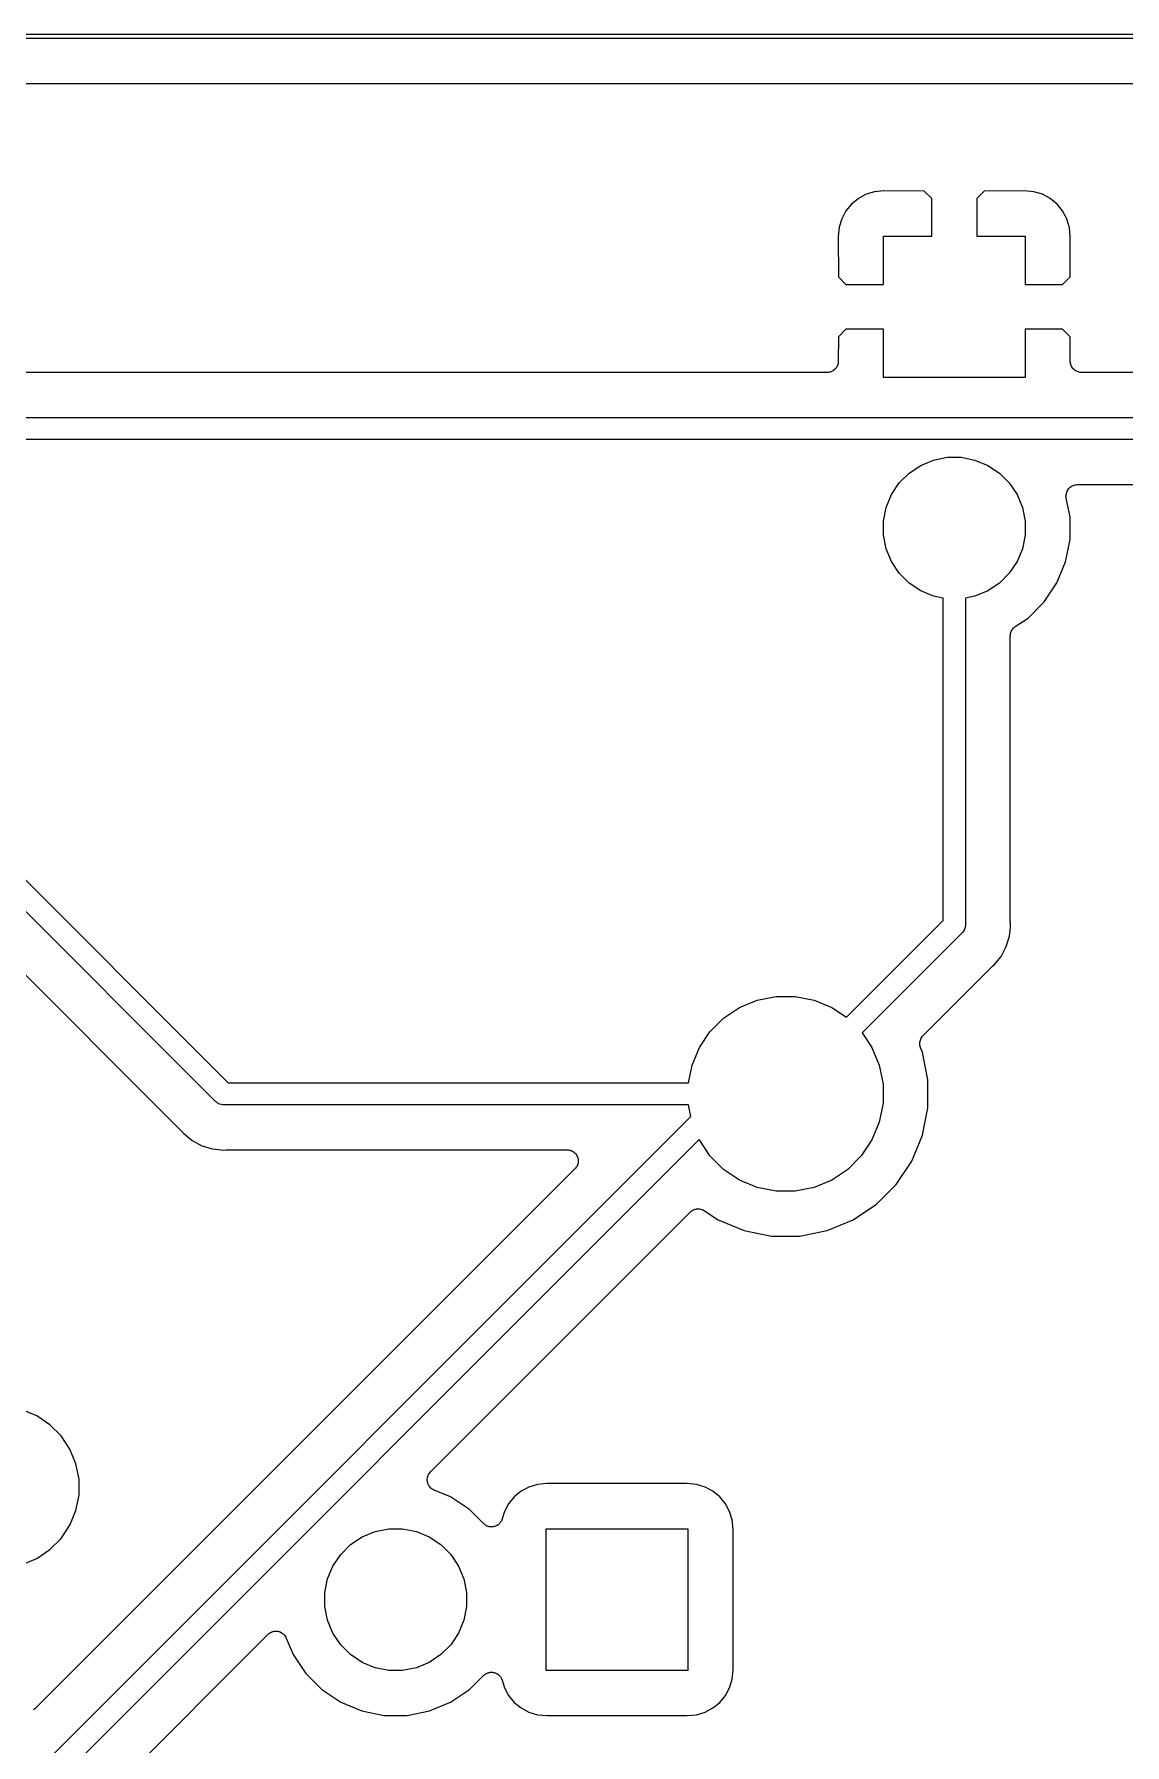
# Model space of a CAD drawing. Extents: x 20 to 116, y -135 to -20.
# Drawn here: x 54.07 to 66.39, y -39.3 to -19.98 of the extents above; entities that cross this region are included whole.
import ezdxf

# ---------------------------------------------------------------- set-up
doc = ezdxf.new("R2010")
doc.units = 0
doc.layers.add('BLACK', color=7, linetype='CONTINUOUS')

msp = doc.modelspace()

# ---------------------------------------------------------------- linework, layer by layer
at = {"layer": 'BLACK', "linetype": 'Continuous'}
for p, q in [((20.0012, -19.975), (115.999, -19.975)), ((115.975, -20.025), (20.025, -20.025)), ((38.6942, -20.533), (79.8744, -20.533)), ((63.3814, -21.8306), (63.3041, -21.8941)), ((63.4697, -21.7834), (63.3814, -21.8306)), ((63.5654, -21.7544), (63.4697, -21.7834)), ((63.6709, -21.744), (63.5654, -21.7544)), ((64.1263, -21.7467), (63.6709, -21.744)), ((64.211, -21.8314), (64.1263, -21.7467)), ((64.211, -22.255), (64.211, -21.8314)), ((64.8037, -21.7467), (64.719, -21.8314)), ((64.719, -21.8314), (64.719, -22.255)), ((65.2591, -21.744), (64.8037, -21.7467)), ((65.3646, -21.7543), (65.2591, -21.744)), ((65.4603, -21.7834), (65.3646, -21.7543)), ((65.5486, -21.8306), (65.4603, -21.7834)), ((65.6259, -21.8941), (65.5486, -21.8306)), ((63.2406, -21.9714), (63.1934, -22.0597)), ((63.3041, -21.8941), (63.2406, -21.9714)), ((65.6894, -21.9714), (65.6259, -21.8941)), ((65.7366, -22.0597), (65.6894, -21.9714)), ((63.1643, -22.1554), (63.154, -22.2609)), ((63.1934, -22.0597), (63.1643, -22.1554)), ((65.7607, -22.1391), (65.7366, -22.0597)), ((65.7607, -22.1392), (65.7607, -22.1391)), ((65.7656, -22.1554), (65.7607, -22.1392)), ((65.776, -22.2609), (65.7656, -22.1554)), ((63.154, -22.2609), (63.1567, -22.7163)), ((63.665, -22.801), (63.665, -22.255)), ((63.665, -22.255), (64.211, -22.255)), ((64.719, -22.255), (65.265, -22.255)), ((65.265, -22.255), (65.265, -22.801)), ((65.7733, -22.7163), (65.776, -22.2609)), ((63.1567, -22.7163), (63.2414, -22.801)), ((63.2414, -22.801), (63.665, -22.801)), ((65.265, -22.801), (65.6886, -22.801)), ((65.6886, -22.801), (65.7733, -22.7163)), ((63.2414, -23.309), (63.1567, -23.3937)), ((63.665, -23.309), (63.2414, -23.309)), ((63.665, -23.855), (63.665, -23.309)), ((65.6886, -23.309), (65.265, -23.309)), ((65.265, -23.309), (65.265, -23.855)), ((65.7733, -23.3937), (65.6886, -23.309)), ((63.1567, -23.3937), (63.155, -23.6708)), ((65.775, -23.6708), (65.7733, -23.3937)), ((63.1073, -23.7685), (63.0983, -23.7758)), ((63.1163, -23.7613), (63.1073, -23.7685)), ((63.1169, -23.7606), (63.1163, -23.7613)), ((63.1175, -23.7601), (63.1169, -23.7606)), ((63.1249, -23.7512), (63.1175, -23.7601)), ((63.1324, -23.7424), (63.1249, -23.7512)), ((63.1328, -23.7417), (63.1324, -23.7424)), ((63.1333, -23.741), (63.1328, -23.7417)), ((63.1388, -23.7308), (63.1333, -23.741)), ((63.1445, -23.7207), (63.1388, -23.7308)), ((63.1447, -23.7199), (63.1445, -23.7207)), ((63.1451, -23.7192), (63.1447, -23.7199)), ((63.1485, -23.7082), (63.1451, -23.7192)), ((63.1521, -23.6971), (63.1485, -23.7082)), ((63.1522, -23.6963), (63.1521, -23.6971)), ((63.1524, -23.6955), (63.1522, -23.6963)), ((63.1536, -23.684), (63.1524, -23.6955)), ((63.155, -23.6725), (63.1536, -23.684)), ((63.155, -23.6708), (63.155, -23.6709)), ((63.155, -23.6709), (63.155, -23.6709)), ((63.155, -23.6709), (63.155, -23.6709)), ((63.155, -23.6709), (63.155, -23.6725)), ((65.7762, -23.6823), (65.775, -23.6708)), ((65.7772, -23.6938), (65.7762, -23.6823)), ((65.7775, -23.6946), (65.7772, -23.6938)), ((65.7775, -23.6954), (65.7775, -23.6946)), ((65.781, -23.7065), (65.7775, -23.6954)), ((65.7842, -23.7176), (65.781, -23.7065)), ((65.7846, -23.7183), (65.7842, -23.7176)), ((65.7848, -23.7191), (65.7846, -23.7183)), ((65.7903, -23.7293), (65.7848, -23.7191)), ((65.7957, -23.7395), (65.7903, -23.7293)), ((65.7962, -23.7402), (65.7957, -23.7395)), ((65.7966, -23.7409), (65.7962, -23.7402)), ((65.804, -23.7498), (65.7966, -23.7409)), ((65.8112, -23.7589), (65.804, -23.7498)), ((65.8119, -23.7594), (65.8112, -23.7589)), ((65.8124, -23.76), (65.8119, -23.7594)), ((65.8214, -23.7674), (65.8124, -23.76)), ((65.8302, -23.7748), (65.8214, -23.7674)), ((63.028, -23.797), (50.5564, -23.797)), ((63.0396, -23.7959), (63.028, -23.797)), ((63.0511, -23.7949), (63.0396, -23.7959)), ((63.0519, -23.7947), (63.0511, -23.7949)), ((63.0527, -23.7946), (63.0519, -23.7947)), ((63.0638, -23.7912), (63.0527, -23.7946)), ((63.0749, -23.788), (63.0638, -23.7912)), ((63.0756, -23.7877), (63.0749, -23.788)), ((63.0764, -23.7874), (63.0756, -23.7877)), ((63.0866, -23.782), (63.0764, -23.7874)), ((63.0969, -23.7767), (63.0866, -23.782)), ((63.0976, -23.7762), (63.0969, -23.7767)), ((63.0983, -23.7758), (63.0976, -23.7762)), ((65.265, -23.855), (63.665, -23.855)), ((65.8309, -23.7752), (65.8302, -23.7748)), ((65.8316, -23.7757), (65.8309, -23.7752)), ((65.8418, -23.7812), (65.8316, -23.7757)), ((65.8519, -23.7867), (65.8418, -23.7812)), ((65.8527, -23.787), (65.8519, -23.7867)), ((65.8535, -23.7874), (65.8527, -23.787)), ((65.8645, -23.7907), (65.8535, -23.7874)), ((65.8756, -23.7942), (65.8645, -23.7907)), ((65.8764, -23.7943), (65.8756, -23.7942)), ((65.8772, -23.7946), (65.8764, -23.7943)), ((65.8887, -23.7957), (65.8772, -23.7946)), ((65.9002, -23.797), (65.8887, -23.7957)), ((65.9018, -23.797), (65.9002, -23.797)), ((65.902, -23.797), (65.9018, -23.797)), ((65.9018, -23.797), (65.9018, -23.797)), ((65.9018, -23.797), (65.9018, -23.797)), ((72.6716, -23.797), (65.902, -23.797)), ((50.2934, -24.305), (73.8689, -24.305)), ((73.8232, -24.555), (50.2477, -24.555)), ((63.955, -24.9336), (64.0861, -24.846)), ((64.0861, -24.846), (64.2316, -24.7857)), ((64.2316, -24.7857), (64.3862, -24.755)), ((64.3862, -24.755), (64.5438, -24.755)), ((64.5438, -24.755), (64.6984, -24.7857)), ((64.6984, -24.7857), (64.8439, -24.846)), ((64.8439, -24.846), (64.975, -24.9336)), ((63.756, -25.1761), (63.8436, -25.045)), ((63.8436, -25.045), (63.955, -24.9336)), ((64.975, -24.9336), (65.0864, -25.045)), ((65.0864, -25.045), (65.174, -25.1761)), ((65.7445, -25.1296), (65.7502, -25.119)), ((65.7502, -25.119), (65.7505, -25.1187)), ((65.7505, -25.1187), (65.7507, -25.1183)), ((65.7507, -25.1183), (65.7584, -25.1091)), ((65.7584, -25.1091), (65.766, -25.0999)), ((65.766, -25.0999), (65.7663, -25.0996)), ((65.7663, -25.0996), (65.7666, -25.0993)), ((65.7666, -25.0993), (65.7759, -25.0918)), ((65.7759, -25.0918), (65.7852, -25.0842)), ((65.7852, -25.0842), (65.7856, -25.084)), ((65.7856, -25.084), (65.7859, -25.0838)), ((65.7859, -25.0838), (65.7965, -25.0782)), ((65.7965, -25.0782), (65.8071, -25.0726)), ((65.8071, -25.0726), (65.8075, -25.0725)), ((65.8075, -25.0725), (65.8078, -25.0723)), ((65.8078, -25.0723), (65.8194, -25.0689)), ((65.8194, -25.0689), (65.8308, -25.0654)), ((65.8308, -25.0654), (65.8312, -25.0654)), ((65.8312, -25.0654), (65.8316, -25.0653)), ((65.8316, -25.0653), (65.8436, -25.0642)), ((65.8436, -25.0642), (65.8555, -25.063)), ((65.8555, -25.063), (72.5519, -25.063)), ((63.6957, -25.3216), (63.756, -25.1761)), ((65.174, -25.1761), (65.2343, -25.3216)), ((65.7285, -25.1883), (65.7298, -25.1764)), ((65.7286, -25.1887), (65.7285, -25.1883)), ((65.7285, -25.1891), (65.7286, -25.1887)), ((65.7296, -25.201), (65.7285, -25.1891)), ((65.7306, -25.213), (65.7296, -25.201)), ((65.7298, -25.1764), (65.7311, -25.1645)), ((65.7308, -25.2138), (65.7306, -25.213)), ((65.7309, -25.2148), (65.7308, -25.2138)), ((65.7308, -25.2138), (65.7308, -25.2138)), ((65.7308, -25.2138), (65.7308, -25.2138)), ((65.773, -25.4262), (65.7309, -25.2148)), ((65.7311, -25.1645), (65.7312, -25.1641)), ((65.7312, -25.1641), (65.7313, -25.1637)), ((65.7313, -25.1637), (65.7349, -25.1523)), ((65.7349, -25.1523), (65.7384, -25.1408)), ((65.7384, -25.1408), (65.7386, -25.1404)), ((65.7386, -25.1404), (65.7387, -25.1401)), ((65.7387, -25.1401), (65.7445, -25.1296)), ((49.8149, -25.3731), (56.2618, -31.82)), ((63.665, -25.4762), (63.6957, -25.3216)), ((63.665, -25.6338), (63.665, -25.4762)), ((65.2343, -25.3216), (65.265, -25.4762)), ((65.265, -25.4762), (65.265, -25.6338)), ((65.773, -25.6838), (65.773, -25.4262)), ((56.1173, -32.0291), (49.6381, -25.5499)), ((63.6957, -25.7884), (63.665, -25.6338)), ((65.265, -25.6338), (65.2343, -25.7884)), ((65.7227, -25.9365), (65.773, -25.6838)), ((63.756, -25.9339), (63.6957, -25.7884)), ((65.2343, -25.7884), (65.174, -25.9339)), ((63.8436, -26.065), (63.756, -25.9339)), ((63.955, -26.1764), (63.8436, -26.065)), ((65.0864, -26.065), (64.975, -26.1764)), ((65.174, -25.9339), (65.0864, -26.065)), ((65.6241, -26.1746), (65.7227, -25.9365)), ((49.5707, -26.2009), (55.736, -32.3662)), ((64.0861, -26.264), (63.955, -26.1764)), ((64.2316, -26.3243), (64.0861, -26.264)), ((64.8439, -26.264), (64.6984, -26.3243)), ((64.975, -26.1764), (64.8439, -26.264)), ((65.481, -26.3888), (65.6241, -26.1746)), ((64.34, -26.3458), (64.2316, -26.3243)), ((64.34, -29.9882), (64.34, -26.3458)), ((64.6984, -26.3243), (64.59, -26.3458)), ((64.59, -26.3458), (64.59, -30.0339)), ((65.2988, -26.571), (65.481, -26.3888)), ((65.1453, -26.6749), (65.1544, -26.6674)), ((65.1544, -26.6674), (65.2988, -26.571)), ((65.098, -26.7713), (65.0993, -26.7595)), ((65.098, -26.7725), (65.098, -26.7713)), ((65.098, -26.773), (65.098, -26.7725)), ((65.098, -26.7725), (65.098, -26.7725)), ((65.098, -26.7725), (65.098, -26.7725)), ((65.098, -30.0027), (65.098, -26.773)), ((65.0993, -26.7595), (65.1005, -26.7478)), ((65.1005, -26.7478), (65.1007, -26.7472)), ((65.1007, -26.7472), (65.1008, -26.7466)), ((65.1008, -26.7466), (65.1043, -26.7354)), ((65.1043, -26.7354), (65.1078, -26.7241)), ((65.1078, -26.7241), (65.1081, -26.7236)), ((65.1081, -26.7236), (65.1083, -26.723)), ((65.1083, -26.723), (65.1139, -26.7127)), ((65.1139, -26.7127), (65.1195, -26.7023)), ((65.1195, -26.7023), (65.1199, -26.7018)), ((65.1199, -26.7018), (65.1202, -26.7013)), ((65.1202, -26.7013), (65.1278, -26.6923)), ((65.1278, -26.6923), (65.1353, -26.6832)), ((65.1353, -26.6832), (65.1358, -26.6828)), ((65.1358, -26.6828), (65.1361, -26.6823)), ((65.1361, -26.6823), (65.1453, -26.6749)), ((63.2471, -31.0811), (64.34, -29.9882)), ((64.5491, -30.1327), (63.4239, -31.2579)), ((64.5538, -30.1288), (64.5491, -30.1327)), ((64.5608, -30.1203), (64.5538, -30.1288)), ((64.5694, -30.1098), (64.5608, -30.1203)), ((64.581, -30.0881), (64.5694, -30.1098)), ((64.5816, -30.0862), (64.581, -30.0881)), ((64.5882, -30.0645), (64.5816, -30.0862)), ((64.59, -30.0461), (64.5882, -30.0645)), ((64.59, -30.0339), (64.5906, -30.04)), ((64.5906, -30.04), (64.59, -30.0461)), ((64.59, -30.0461), (64.59, -30.0461)), ((65.0888, -30.1641), (65.0986, -30.0649)), ((65.0985, -30.008), (65.098, -30.0027)), ((65.0984, -30.0134), (65.0985, -30.008)), ((65.0986, -30.0151), (65.0984, -30.0134)), ((65.1011, -30.04), (65.0986, -30.0151)), ((65.0986, -30.0649), (65.1011, -30.04)), ((65.0986, -30.0649), (65.0986, -30.0649)), ((64.9939, -30.3934), (65.0526, -30.2834)), ((65.0526, -30.2834), (65.0888, -30.1641)), ((64.1129, -31.2873), (64.8862, -30.514)), ((64.8862, -30.514), (64.8875, -30.5128)), ((64.8875, -30.5128), (64.8917, -30.5094)), ((64.8917, -30.5094), (64.8954, -30.5056)), ((64.8954, -30.5056), (64.9148, -30.4898)), ((64.9148, -30.4898), (64.9939, -30.3934)), ((62.039, -30.9702), (62.2391, -30.8873)), ((62.2391, -30.8873), (62.4517, -30.845)), ((62.4517, -30.845), (62.6683, -30.845)), ((62.6683, -30.845), (62.8809, -30.8873)), ((62.8809, -30.8873), (63.081, -30.9702)), ((61.7056, -31.2438), (61.8588, -31.0906)), ((61.8588, -31.0906), (62.039, -30.9702)), ((63.081, -30.9702), (63.2471, -31.0811)), ((61.5852, -31.424), (61.7056, -31.2438)), ((63.4239, -31.2579), (63.5348, -31.424)), ((64.0916, -31.3168), (64.0972, -31.3064)), ((64.0972, -31.3064), (64.0975, -31.306)), ((64.0975, -31.306), (64.0978, -31.3055)), ((64.0978, -31.3055), (64.1054, -31.2964)), ((64.1054, -31.2964), (64.1129, -31.2873)), ((61.5023, -31.6241), (61.5852, -31.424)), ((63.5348, -31.424), (63.6177, -31.6241)), ((64.0757, -31.3755), (64.077, -31.3638)), ((64.0758, -31.3761), (64.0757, -31.3755)), ((64.0757, -31.3766), (64.0758, -31.3761)), ((64.0768, -31.3884), (64.0757, -31.3766)), ((64.0778, -31.4002), (64.0768, -31.3884)), ((64.077, -31.3638), (64.0782, -31.352)), ((64.078, -31.4008), (64.0778, -31.4002)), ((64.078, -31.4013), (64.078, -31.4008)), ((64.0814, -31.4126), (64.078, -31.4013)), ((64.0782, -31.352), (64.0784, -31.3514)), ((64.0784, -31.3509), (64.082, -31.3396)), ((64.0784, -31.3514), (64.0784, -31.3509)), ((64.0847, -31.424), (64.0814, -31.4126)), ((64.082, -31.3396), (64.0855, -31.3283)), ((64.0851, -31.425), (64.0847, -31.424)), ((64.0851, -31.4251), (64.0851, -31.425)), ((64.0854, -31.4257), (64.0851, -31.4251)), ((64.0851, -31.4251), (64.0851, -31.4251)), ((64.1062, -31.476), (64.0854, -31.4257)), ((64.0855, -31.3283), (64.0857, -31.3278)), ((64.0857, -31.3278), (64.0859, -31.3273)), ((64.0859, -31.3273), (64.0916, -31.3168)), ((64.168, -31.7866), (64.1062, -31.476)), ((61.4633, -31.82), (61.5023, -31.6241)), ((63.6177, -31.6241), (63.66, -31.8367)), ((56.2618, -31.82), (61.4633, -31.82)), ((63.66, -31.8367), (63.66, -32.0533)), ((64.168, -32.1034), (64.168, -31.7866)), ((56.1212, -32.0338), (56.1173, -32.0291)), ((56.1259, -32.0377), (56.1212, -32.0338)), ((56.1402, -32.0494), (56.1259, -32.0377)), ((56.1601, -32.06), (56.1402, -32.0494)), ((56.1619, -32.061), (56.1601, -32.06)), ((56.1855, -32.0682), (56.1619, -32.061)), ((56.2039, -32.07), (56.1855, -32.0682)), ((56.21, -32.0706), (56.2039, -32.07)), ((56.2039, -32.07), (56.2039, -32.07)), ((56.2161, -32.07), (56.21, -32.0706)), ((61.4633, -32.07), (56.2161, -32.07)), ((61.4898, -32.2034), (61.4633, -32.07)), ((63.66, -32.0533), (63.6177, -32.2659)), ((54.1408, -39.5524), (61.4898, -32.2034)), ((63.6177, -32.2659), (63.5348, -32.466)), ((64.1062, -32.414), (64.168, -32.1034)), ((61.5839, -32.4629), (54.3176, -39.7292)), ((55.736, -32.3662), (55.7372, -32.3675)), ((55.7372, -32.3675), (55.7406, -32.3716)), ((55.7406, -32.3716), (55.7444, -32.3754)), ((55.7444, -32.3754), (55.7602, -32.3948)), ((55.7602, -32.3948), (55.8566, -32.4739)), ((61.5852, -32.466), (61.5839, -32.4629)), ((61.7056, -32.6462), (61.5852, -32.466)), ((63.5348, -32.466), (63.4144, -32.6462)), ((63.985, -32.7067), (64.1062, -32.414)), ((55.8566, -32.4739), (55.9666, -32.5326)), ((55.9666, -32.5326), (56.0859, -32.5688)), ((56.0859, -32.5688), (56.1851, -32.5786)), ((56.1851, -32.5786), (56.1851, -32.5786)), ((56.1851, -32.5786), (56.21, -32.5811)), ((56.21, -32.5811), (56.2349, -32.5786)), ((56.2349, -32.5786), (56.2366, -32.5784)), ((56.2366, -32.5784), (56.242, -32.5785)), ((56.242, -32.5785), (56.2473, -32.578)), ((56.2473, -32.578), (60.0902, -32.578)), ((60.0902, -32.578), (60.0915, -32.578)), ((60.0915, -32.578), (60.0915, -32.578)), ((60.0915, -32.578), (60.0915, -32.578)), ((60.0915, -32.578), (60.092, -32.578)), ((60.092, -32.578), (60.1042, -32.5794)), ((60.1042, -32.5794), (60.1162, -32.5807)), ((60.1162, -32.5807), (60.1164, -32.5808)), ((60.1164, -32.5808), (60.1166, -32.5808)), ((60.1166, -32.5808), (60.1283, -32.5845)), ((60.1283, -32.5845), (60.1398, -32.5881)), ((60.1398, -32.5881), (60.14, -32.5882)), ((60.14, -32.5882), (60.1402, -32.5883)), ((60.1402, -32.5883), (60.1511, -32.5942)), ((60.1511, -32.5942), (60.1616, -32.6)), ((60.1616, -32.6), (60.1617, -32.6001)), ((60.1617, -32.6001), (60.1619, -32.6002)), ((60.1619, -32.6002), (60.1714, -32.6082)), ((60.1714, -32.6082), (60.1806, -32.6158)), ((60.1806, -32.6158), (60.1808, -32.616)), ((60.1808, -32.616), (60.1809, -32.6161)), ((60.1809, -32.6161), (60.1887, -32.6258)), ((60.1887, -32.6258), (60.1962, -32.6351)), ((60.1962, -32.6351), (60.1963, -32.6353)), ((60.1963, -32.6353), (60.1965, -32.6355)), ((60.1965, -32.6355), (60.2021, -32.6462)), ((60.2021, -32.6462), (60.2078, -32.657)), ((60.2078, -32.657), (60.2078, -32.6572)), ((60.2078, -32.6572), (60.2079, -32.6574)), ((60.2079, -32.6574), (60.2114, -32.6691)), ((61.8588, -32.7994), (61.7056, -32.6462)), ((63.4144, -32.6462), (63.2612, -32.7994)), ((60.18, -32.7948), (54.0837, -38.8911)), ((60.1877, -32.7854), (60.18, -32.7948)), ((60.1955, -32.776), (60.1877, -32.7854)), ((60.1956, -32.7758), (60.1955, -32.776)), ((60.1957, -32.7756), (60.1956, -32.7758)), ((60.2014, -32.7651), (60.1957, -32.7756)), ((60.2073, -32.7542), (60.2014, -32.7651)), ((60.2074, -32.7538), (60.2073, -32.754)), ((60.2073, -32.754), (60.2073, -32.7542)), ((60.2109, -32.7423), (60.2074, -32.7538)), ((60.2146, -32.7305), (60.2109, -32.7423)), ((60.2114, -32.6691), (60.2149, -32.6808)), ((60.2147, -32.7301), (60.2146, -32.7303)), ((60.2146, -32.7303), (60.2146, -32.7305)), ((60.2159, -32.7181), (60.2147, -32.7301)), ((60.2149, -32.6808), (60.2149, -32.681)), ((60.2149, -32.681), (60.2149, -32.6812)), ((60.2149, -32.6812), (60.2161, -32.6934)), ((60.2172, -32.7059), (60.2159, -32.7181)), ((60.2161, -32.6934), (60.2172, -32.7054)), ((60.2172, -32.7054), (60.2172, -32.7057)), ((60.2172, -32.7057), (60.2172, -32.7059)), ((62.039, -32.9198), (61.8588, -32.7994)), ((63.2612, -32.7994), (63.081, -32.9198)), ((63.809, -32.97), (63.985, -32.7067)), ((62.2391, -33.0027), (62.039, -32.9198)), ((62.4517, -33.045), (62.2391, -33.0027)), ((62.6683, -33.045), (62.4517, -33.045)), ((62.8809, -33.0027), (62.6683, -33.045)), ((63.081, -32.9198), (62.8809, -33.0027)), ((63.585, -33.194), (63.809, -32.97)), ((63.3217, -33.37), (63.585, -33.194)), ((58.5482, -36.217), (61.483, -33.2822)), ((61.483, -33.2822), (61.4835, -33.2817)), ((61.4835, -33.2817), (61.4842, -33.281)), ((61.4835, -33.2817), (61.4835, -33.2817)), ((61.4835, -33.2817), (61.4835, -33.2817)), ((61.4842, -33.281), (61.4936, -33.2735)), ((61.4936, -33.2735), (61.5028, -33.2661)), ((61.5028, -33.2661), (61.5032, -33.2658)), ((61.5032, -33.2658), (61.5036, -33.2655)), ((61.5036, -33.2655), (61.5142, -33.26)), ((61.5142, -33.26), (61.5247, -33.2545)), ((61.5247, -33.2545), (61.5252, -33.2543)), ((61.5252, -33.2543), (61.5256, -33.2541)), ((61.5256, -33.2541), (61.5371, -33.2508)), ((61.5371, -33.2508), (61.5484, -33.2474)), ((61.5484, -33.2474), (61.5489, -33.2473)), ((61.5489, -33.2473), (61.5494, -33.2472)), ((61.5494, -33.2472), (61.5613, -33.2462)), ((61.5613, -33.2462), (61.5731, -33.245)), ((61.5731, -33.245), (61.5736, -33.2451)), ((61.5736, -33.2451), (61.5741, -33.245)), ((61.5741, -33.245), (61.586, -33.2463)), ((61.586, -33.2463), (61.5978, -33.2475)), ((61.5978, -33.2475), (61.5982, -33.2477)), ((61.5982, -33.2477), (61.5987, -33.2477)), ((61.5987, -33.2477), (61.6102, -33.2513)), ((61.6102, -33.2513), (61.6215, -33.2547)), ((61.6215, -33.2547), (61.6219, -33.255)), ((61.6219, -33.255), (61.6224, -33.2551)), ((61.6224, -33.2551), (61.6329, -33.2608)), ((61.6329, -33.2608), (61.6433, -33.2664)), ((61.6433, -33.2664), (61.7983, -33.37)), ((61.7983, -33.37), (62.091, -33.4912)), ((63.029, -33.4912), (63.3217, -33.37)), ((62.091, -33.4912), (62.4016, -33.553)), ((62.4016, -33.553), (62.7184, -33.553)), ((62.7184, -33.553), (63.029, -33.4912)), ((54.1001, -35.5853), (53.9349, -35.5169)), ((54.2488, -35.6847), (54.1001, -35.5853)), ((54.3753, -35.8112), (54.2488, -35.6847)), ((54.4747, -35.9599), (54.3753, -35.8112)), ((54.5431, -36.1251), (54.4747, -35.9599)), ((54.578, -36.3006), (54.5431, -36.1251)), ((54.578, -36.4794), (54.578, -36.3006)), ((58.511, -36.3057), (58.5123, -36.2938)), ((58.511, -36.306), (58.511, -36.3057)), ((58.511, -36.3064), (58.511, -36.306)), ((58.5121, -36.3183), (58.511, -36.3064)), ((58.5132, -36.3304), (58.5121, -36.3183)), ((58.5123, -36.2938), (58.5135, -36.2817)), ((58.5133, -36.3307), (58.5132, -36.3304)), ((58.5133, -36.3311), (58.5133, -36.3307)), ((58.5167, -36.3424), (58.5133, -36.3311)), ((58.5135, -36.2817), (58.5136, -36.2814)), ((58.5136, -36.2811), (58.5172, -36.2695)), ((58.5136, -36.2814), (58.5136, -36.2811)), ((58.5172, -36.2695), (58.5207, -36.258)), ((58.5207, -36.258), (58.5209, -36.2577)), ((58.5209, -36.2577), (58.521, -36.2574)), ((58.521, -36.2574), (58.5268, -36.2467)), ((58.5268, -36.2467), (58.5324, -36.2362)), ((58.5324, -36.2362), (58.5327, -36.2359)), ((58.5327, -36.2359), (58.5328, -36.2356)), ((58.5328, -36.2356), (58.5405, -36.2263)), ((58.5405, -36.2263), (58.5482, -36.217)), ((54.5431, -36.6549), (54.578, -36.4794)), ((58.5201, -36.3542), (58.5167, -36.3424)), ((58.5203, -36.3545), (58.5201, -36.3542)), ((58.5204, -36.3548), (58.5203, -36.3545)), ((58.526, -36.3655), (58.5204, -36.3548)), ((58.5316, -36.3762), (58.526, -36.3655)), ((58.5318, -36.3764), (58.5316, -36.3762)), ((58.532, -36.3767), (58.5318, -36.3764)), ((58.5396, -36.3862), (58.532, -36.3767)), ((58.5471, -36.3955), (58.5396, -36.3862)), ((58.5473, -36.3957), (58.5471, -36.3955)), ((58.5475, -36.396), (58.5473, -36.3957)), ((58.5569, -36.4037), (58.5475, -36.396)), ((58.566, -36.4115), (58.5569, -36.4037)), ((58.5663, -36.4117), (58.566, -36.4115)), ((58.5666, -36.4119), (58.5663, -36.4117)), ((58.5772, -36.4176), (58.5666, -36.4119)), ((58.5877, -36.4235), (58.5772, -36.4176)), ((58.5883, -36.4237), (58.5877, -36.4235)), ((58.5884, -36.4237), (58.5883, -36.4237)), ((58.5894, -36.4242), (58.5884, -36.4237)), ((58.5884, -36.4237), (58.5884, -36.4237)), ((58.7746, -36.5009), (58.5894, -36.4242)), ((58.9888, -36.644), (58.7746, -36.5009)), ((59.4941, -36.4991), (59.4306, -36.5764)), ((59.5714, -36.4356), (59.4941, -36.4991)), ((59.6597, -36.3884), (59.5714, -36.4356)), ((59.7554, -36.3594), (59.6597, -36.3884)), ((59.8612, -36.3489), (59.7554, -36.3594)), ((61.4488, -36.3489), (59.8612, -36.3489)), ((61.5546, -36.3593), (61.4488, -36.3489)), ((61.6503, -36.3884), (61.5546, -36.3593)), ((61.7386, -36.4356), (61.6503, -36.3884)), ((61.8159, -36.4991), (61.7386, -36.4356)), ((61.8794, -36.5764), (61.8159, -36.4991)), ((54.4747, -36.8201), (54.5431, -36.6549)), ((59.1465, -36.8017), (58.9888, -36.644)), ((59.3834, -36.6647), (59.3579, -36.7488)), ((59.4306, -36.5764), (59.3834, -36.6647)), ((61.9266, -36.6647), (61.8794, -36.5764)), ((61.9556, -36.7604), (61.9266, -36.6647)), ((54.3753, -36.9688), (54.4747, -36.8201)), ((57.7761, -36.951), (57.9216, -36.8907)), ((57.9216, -36.8907), (58.0762, -36.86)), ((58.0762, -36.86), (58.2338, -36.86)), ((58.2338, -36.86), (58.3884, -36.8907)), ((58.3884, -36.8907), (58.5339, -36.951)), ((59.1511, -36.8055), (59.1465, -36.8017)), ((59.1553, -36.8097), (59.1511, -36.8055)), ((59.1607, -36.8133), (59.1553, -36.8097)), ((59.1657, -36.8175), (59.1607, -36.8133)), ((59.1709, -36.8203), (59.1657, -36.8175)), ((59.1758, -36.8236), (59.1709, -36.8203)), ((59.1818, -36.8261), (59.1758, -36.8236)), ((59.1875, -36.8292), (59.1818, -36.8261)), ((59.1932, -36.8309), (59.1875, -36.8292)), ((59.1986, -36.8332), (59.1932, -36.8309)), ((59.205, -36.8345), (59.1986, -36.8332)), ((59.2112, -36.8364), (59.205, -36.8345)), ((59.2171, -36.837), (59.2112, -36.8364)), ((59.2229, -36.8382), (59.2171, -36.837)), ((59.2294, -36.8383), (59.2229, -36.8382)), ((59.2359, -36.8389), (59.2294, -36.8383)), ((59.2418, -36.8384), (59.2359, -36.8389)), ((59.2477, -36.8384), (59.2418, -36.8384)), ((59.2541, -36.8372), (59.2477, -36.8384)), ((59.2606, -36.8366), (59.2541, -36.8372)), ((59.2662, -36.8349), (59.2606, -36.8366)), ((59.272, -36.8338), (59.2662, -36.8349)), ((59.2781, -36.8314), (59.272, -36.8338)), ((59.2843, -36.8295), (59.2781, -36.8314)), ((59.2896, -36.8268), (59.2843, -36.8295)), ((59.295, -36.8246), (59.2896, -36.8268)), ((59.3005, -36.821), (59.295, -36.8246)), ((59.3062, -36.818), (59.3005, -36.821)), ((59.3108, -36.8142), (59.3062, -36.818)), ((59.3158, -36.811), (59.3108, -36.8142)), ((59.3204, -36.8065), (59.3158, -36.811)), ((59.3255, -36.8024), (59.3204, -36.8065)), ((59.3293, -36.7978), (59.3255, -36.8024)), ((59.3335, -36.7937), (59.3293, -36.7978)), ((59.3372, -36.7883), (59.3335, -36.7937)), ((59.3414, -36.7833), (59.3372, -36.7883)), ((59.3442, -36.7781), (59.3414, -36.7833)), ((59.3475, -36.7733), (59.3442, -36.7781)), ((59.3501, -36.7673), (59.3475, -36.7733)), ((59.3532, -36.7616), (59.3501, -36.7673)), ((59.355, -36.7559), (59.3532, -36.7616)), ((59.3573, -36.7505), (59.355, -36.7559)), ((59.3579, -36.7488), (59.3573, -36.7505)), ((59.855, -38.46), (59.855, -36.86)), ((59.855, -36.86), (61.455, -36.86)), ((61.455, -36.86), (61.455, -38.46)), ((61.9661, -36.8662), (61.9556, -36.7604)), ((61.9661, -38.4538), (61.9661, -36.8662)), ((54.1001, -37.1947), (54.2488, -37.0953)), ((54.2488, -37.0953), (54.3753, -36.9688)), ((57.5336, -37.15), (57.645, -37.0386)), ((57.645, -37.0386), (57.7761, -36.951)), ((58.5339, -36.951), (58.665, -37.0386)), ((58.665, -37.0386), (58.7764, -37.15)), ((53.9349, -37.2631), (54.1001, -37.1947)), ((57.3857, -37.4266), (57.446, -37.2811)), ((57.446, -37.2811), (57.5336, -37.15)), ((58.7764, -37.15), (58.864, -37.2811)), ((58.864, -37.2811), (58.9243, -37.4266)), ((57.355, -37.5812), (57.3857, -37.4266)), ((58.9243, -37.4266), (58.955, -37.5812)), ((57.355, -37.7388), (57.355, -37.5812)), ((58.955, -37.5812), (58.955, -37.7388)), ((57.3857, -37.8934), (57.355, -37.7388)), ((58.955, -37.7388), (58.9243, -37.8934)), ((54.9789, -39.7863), (56.712, -38.0532)), ((56.712, -38.0532), (56.7128, -38.0524)), ((56.7128, -38.0524), (56.7133, -38.0519)), ((56.7128, -38.0524), (56.7128, -38.0524)), ((56.7128, -38.0524), (56.7128, -38.0524)), ((56.7133, -38.0519), (56.7229, -38.0443)), ((56.7229, -38.0443), (56.7321, -38.0368)), ((56.7321, -38.0368), (56.7324, -38.0367)), ((56.7324, -38.0367), (56.7327, -38.0365)), ((56.7327, -38.0365), (56.7435, -38.0308)), ((56.7435, -38.0308), (56.754, -38.0253)), ((56.754, -38.0253), (56.7544, -38.0252)), ((56.7544, -38.0252), (56.7547, -38.0251)), ((56.7547, -38.0251), (56.7663, -38.0217)), ((56.7663, -38.0217), (56.7778, -38.0183)), ((56.7778, -38.0183), (56.7781, -38.0182)), ((56.7781, -38.0182), (56.7785, -38.0181)), ((56.7785, -38.0181), (56.7905, -38.0171)), ((56.7905, -38.0171), (56.8025, -38.016)), ((56.8025, -38.016), (56.8028, -38.016)), ((56.8028, -38.016), (56.8032, -38.016)), ((56.8032, -38.016), (56.8153, -38.0173)), ((56.8153, -38.0173), (56.8271, -38.0185)), ((56.8271, -38.0185), (56.8275, -38.0186)), ((56.8275, -38.0186), (56.8278, -38.0187)), ((56.8278, -38.0187), (56.8394, -38.0223)), ((56.8394, -38.0223), (56.8508, -38.0258)), ((56.8508, -38.0258), (56.8511, -38.026)), ((56.8511, -38.026), (56.8514, -38.0261)), ((56.8514, -38.0261), (56.862, -38.0318)), ((56.862, -38.0318), (56.8727, -38.0376)), ((56.8727, -38.0376), (56.8729, -38.0378)), ((56.8729, -38.0378), (56.8732, -38.0379)), ((56.8732, -38.0379), (56.8824, -38.0456)), ((56.8824, -38.0456), (56.8918, -38.0533)), ((56.8918, -38.0533), (56.892, -38.0536)), ((56.892, -38.0536), (56.8923, -38.0538)), ((56.8923, -38.0538), (56.8999, -38.0632)), ((56.8999, -38.0632), (56.9075, -38.0725)), ((57.446, -38.0389), (57.3857, -37.8934)), ((57.5336, -38.17), (57.446, -38.0389)), ((58.864, -38.0389), (58.7764, -38.17)), ((58.9243, -37.8934), (58.864, -38.0389)), ((56.9075, -38.0725), (56.9076, -38.0728)), ((56.9076, -38.0728), (56.9078, -38.0731)), ((56.9078, -38.0731), (56.9135, -38.0838)), ((56.9135, -38.0838), (56.9192, -38.0944)), ((56.9192, -38.0944), (56.9959, -38.2796)), ((57.645, -38.2814), (57.5336, -38.17)), ((58.7764, -38.17), (58.665, -38.2814)), ((56.9959, -38.2796), (57.139, -38.4938)), ((57.7761, -38.369), (57.645, -38.2814)), ((57.9216, -38.4293), (57.7761, -38.369)), ((58.0762, -38.46), (57.9216, -38.4293)), ((58.3884, -38.4293), (58.2338, -38.46)), ((58.5339, -38.369), (58.3884, -38.4293)), ((58.665, -38.2814), (58.5339, -38.369)), ((61.9556, -38.5596), (61.9661, -38.4538)), ((57.139, -38.4938), (57.3212, -38.676)), ((58.2338, -38.46), (58.0762, -38.46)), ((58.9888, -38.676), (59.1465, -38.5183)), ((59.1465, -38.5183), (59.1478, -38.517)), ((59.1478, -38.517), (59.1524, -38.5133)), ((59.1524, -38.5133), (59.1566, -38.5092)), ((59.1566, -38.5092), (59.1621, -38.5056)), ((59.1621, -38.5056), (59.1672, -38.5015)), ((59.1672, -38.5015), (59.1724, -38.4988)), ((59.1724, -38.4988), (59.1774, -38.4956)), ((59.1774, -38.4956), (59.1834, -38.4931)), ((59.1834, -38.4931), (59.1892, -38.4901)), ((59.1892, -38.4901), (59.1948, -38.4885)), ((59.1948, -38.4885), (59.2003, -38.4863)), ((59.2003, -38.4863), (59.2067, -38.485)), ((59.2067, -38.485), (59.213, -38.4832)), ((59.213, -38.4832), (59.2189, -38.4827)), ((59.2189, -38.4827), (59.2247, -38.4816)), ((59.2247, -38.4816), (59.2312, -38.4816)), ((59.2312, -38.4816), (59.2377, -38.4811)), ((59.2377, -38.4811), (59.2435, -38.4817)), ((59.2435, -38.4817), (59.2494, -38.4817)), ((59.2494, -38.4817), (59.2558, -38.483)), ((59.2558, -38.483), (59.2623, -38.4837)), ((59.2623, -38.4837), (59.2679, -38.4855)), ((59.2679, -38.4855), (59.2737, -38.4867)), ((59.2737, -38.4867), (59.2797, -38.4892)), ((59.2797, -38.4892), (59.286, -38.4912)), ((59.286, -38.4912), (59.2911, -38.494)), ((59.2911, -38.494), (59.2966, -38.4963)), ((59.2966, -38.4963), (59.302, -38.4999)), ((59.302, -38.4999), (59.3077, -38.503)), ((59.3077, -38.503), (59.3123, -38.5068)), ((59.3123, -38.5068), (59.3172, -38.5101)), ((59.3172, -38.5101), (59.3218, -38.5147)), ((59.3218, -38.5147), (59.3268, -38.5189)), ((59.3268, -38.5189), (59.3305, -38.5235)), ((59.3305, -38.5235), (59.3347, -38.5277)), ((59.3347, -38.5277), (59.3383, -38.5331)), ((59.3383, -38.5331), (59.3424, -38.5381)), ((59.3424, -38.5381), (59.3451, -38.5434)), ((59.3451, -38.5434), (59.3484, -38.5483)), ((59.3484, -38.5483), (59.3509, -38.5543)), ((59.3509, -38.5543), (59.3539, -38.5601)), ((59.3539, -38.5601), (59.3556, -38.5657)), ((59.3556, -38.5657), (59.3579, -38.5712)), ((59.3579, -38.5712), (59.3834, -38.6553)), ((61.455, -38.46), (59.855, -38.46)), ((61.9266, -38.6553), (61.9556, -38.5596)), ((57.3212, -38.676), (57.5354, -38.8191)), ((57.5354, -38.8191), (57.7735, -38.9177)), ((58.5365, -38.9177), (58.7746, -38.8191)), ((58.7746, -38.8191), (58.9888, -38.676)), ((59.3834, -38.6553), (59.4306, -38.7436)), ((59.4306, -38.7436), (59.4941, -38.8209)), ((59.4941, -38.8209), (59.5714, -38.8844)), ((61.7386, -38.8844), (61.8159, -38.8209)), ((61.8159, -38.8209), (61.8794, -38.7436)), ((61.8794, -38.7436), (61.9266, -38.6553)), ((54.0732, -38.8997), (54.0641, -38.9072)), ((54.0824, -38.8924), (54.0732, -38.8997)), ((54.0833, -38.8915), (54.0824, -38.8924)), ((54.0837, -38.8911), (54.0833, -38.8915)), ((54.0833, -38.8915), (54.0833, -38.8915)), ((54.0833, -38.8915), (54.0833, -38.8915)), ((57.7735, -38.9177), (58.0262, -38.968)), ((58.0262, -38.968), (58.2838, -38.968)), ((58.2838, -38.968), (58.5365, -38.9177)), ((59.5714, -38.8844), (59.6597, -38.9316)), ((59.6597, -38.9316), (59.7554, -38.9606)), ((59.7554, -38.9606), (59.8612, -38.9711)), ((59.8612, -38.9711), (61.4488, -38.9711)), ((61.4488, -38.9711), (61.5546, -38.9607)), ((61.5546, -38.9607), (61.6503, -38.9316)), ((61.6503, -38.9316), (61.7386, -38.8844))]:
    msp.add_line(p, q, dxfattribs=at)

doc.saveas('drawing.dxf')
